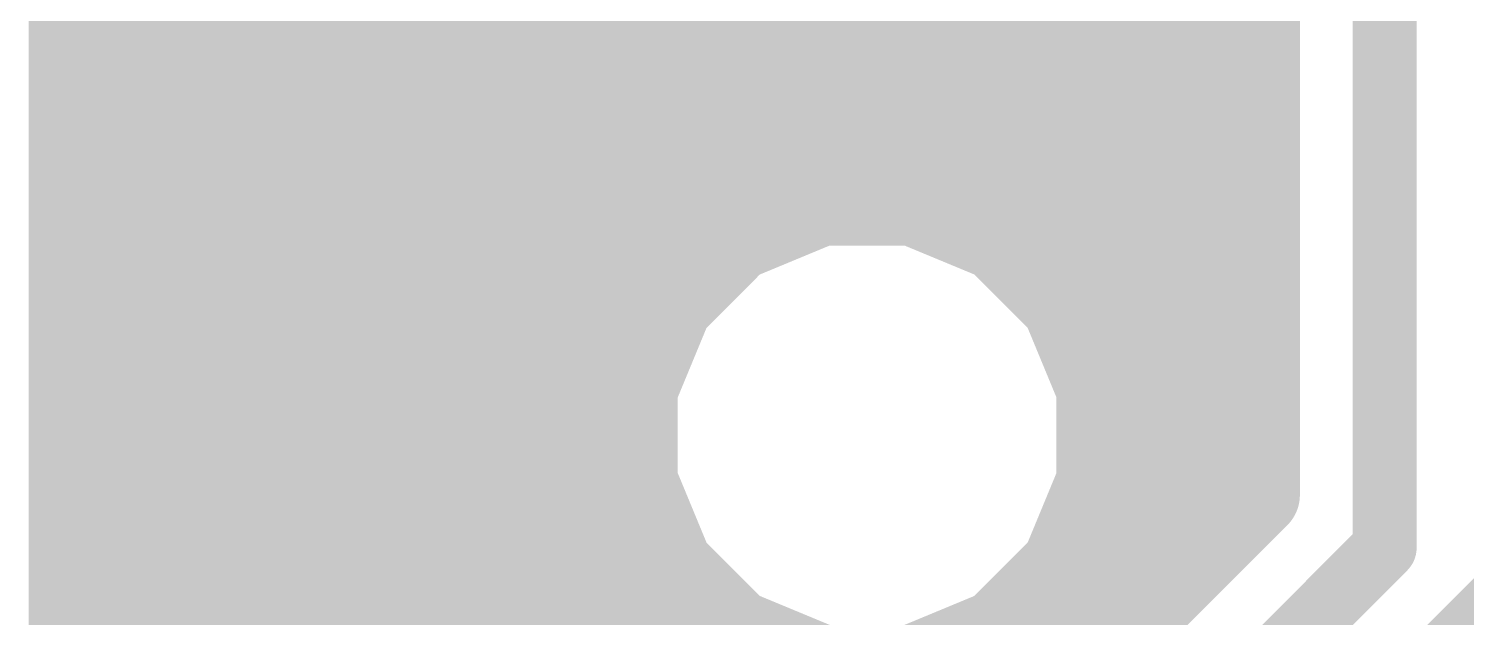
# Model space of a CAD drawing. Extents: x -40.6 to 40.6, y -25.6 to 25.6.
# Drawn here: x -40.56 to -33.72, y -21.28 to -18.49 of the extents above; entities that cross this region are included whole.
import ezdxf

# ---------------------------------------------------------------- set-up
doc = ezdxf.new("R2010")
doc.units = 0
doc.layers.add('1', color=22, linetype='CONTINUOUS')

msp = doc.modelspace()

# ---------------------------------------------------------------- linework, layer by layer
at = {"layer": '1'}
for points, const_width in [([(-40.3519, -23.5458), (-40.3519, 23.6685)], 0.4064), ([(-34.7178, 9.0138), (-34.7178, -20.7042)], 0.4064), ([(-34.1122, -20.955), (-34.1122, 8.763)], 0.3048), ([(-40.3519, -18.288), (-34.7178, -18.288)], 0.4064), ([(-40.3519, -18.6944), (-34.7178, -18.6944)], 0.4064), ([(-40.3519, -19.1008), (-34.7178, -19.1008)], 0.4064), ([(-36.7907, -19.3176), (-37.1962, -19.4856)], 0.4064), ([(-36.3519, -19.3176), (-36.7907, -19.3176)], 0.4064), ([(-35.9464, -19.4856), (-36.3519, -19.3176)], 0.4064), ([(-40.3519, -19.5072), (-37.2179, -19.5072)], 0.4064), ([(-37.1962, -19.4856), (-37.5065, -19.7959)], 0.4064), ([(-35.6361, -19.7959), (-35.9464, -19.4856)], 0.4064), ([(-35.9247, -19.5072), (-34.7178, -19.5072)], 0.4064), ([(-37.5065, -19.7959), (-37.6745, -20.2014)], 0.4064), ([(-35.4681, -20.2014), (-35.6361, -19.7959)], 0.4064), ([(-40.3519, -19.9136), (-37.5553, -19.9136)], 0.4064), ([(-35.5873, -19.9136), (-34.7178, -19.9136)], 0.4064), ([(-37.6745, -20.2014), (-37.6745, -20.6402)], 0.4064), ([(-35.4681, -20.6402), (-35.4681, -20.2014)], 0.4064), ([(-40.3519, -20.32), (-37.6745, -20.32)], 0.4064), ([(-35.4681, -20.32), (-34.7178, -20.32)], 0.4064), ([(-37.6745, -20.6402), (-37.5065, -21.0457)], 0.4064), ([(-35.6361, -21.0457), (-35.4681, -20.6402)], 0.4064), ([(-40.3519, -20.7264), (-37.6388, -20.7264)], 0.4064), ([(-34.7178, -20.7042), (-35.849, -21.8354)], 0.4064), ([(-35.5038, -20.7264), (-34.74, -20.7264)], 0.4064), ([(-35.3208, -22.1636), (-34.1122, -20.955)], 0.3048), ([(-37.5065, -21.0457), (-37.1962, -21.356)], 0.4064), ([(-35.9464, -21.356), (-35.6361, -21.0457)], 0.4064), ([(-40.3519, -21.1328), (-37.4195, -21.1328)], 0.4064), ([(-35.7231, -21.1328), (-35.1464, -21.1328)], 0.4064), ([(-33.8614, -21.5606), (-33.5066, -21.2058)], 0.4064), ([(-37.1962, -21.356), (-36.7907, -21.524)], 0.4064), ([(-36.3519, -21.524), (-35.9464, -21.356)], 0.4064)]:
    msp.add_lwpolyline(points, dxfattribs=dict(at, const_width=const_width))
for points, const_width in [([(-40.3519, -18.1864, 1), (-40.3519, -18.3896)], 0.2032), ([(-34.7178, -18.3896, 1), (-34.7178, -18.1864)], 0.2032), ([(-40.3519, -18.5928, 1), (-40.3519, -18.796)], 0.2032), ([(-34.7178, -18.796, 1), (-34.7178, -18.5928)], 0.2032), ([(-40.3519, -18.9992, 1), (-40.3519, -19.2024)], 0.2032), ([(-34.7178, -19.2024, 1), (-34.7178, -18.9992)], 0.2032), ([(-36.7907, -19.216, 1), (-36.7907, -19.4192)], 0.2032), ([(-36.7519, -19.4115, 1), (-36.8296, -19.2237)], 0.2032), ([(-36.313, -19.2237, 1), (-36.3907, -19.4115)], 0.2032), ([(-36.3519, -19.4192, 1), (-36.3519, -19.216)], 0.2032), ([(-40.3519, -19.4056, 1), (-40.3519, -19.6088)], 0.2032), ([(-37.2351, -19.3917, 1), (-37.1573, -19.5794)], 0.2032), ([(-37.1244, -19.5574, 1), (-37.2681, -19.4137)], 0.2032), ([(-37.2179, -19.6088, 1), (-37.2179, -19.4056)], 0.2032), ([(-35.8745, -19.4137, 1), (-36.0182, -19.5574)], 0.2032), ([(-35.9247, -19.4056, 1), (-35.9247, -19.6088)], 0.2032), ([(-35.9853, -19.5794, 1), (-35.9075, -19.3917)], 0.2032), ([(-34.7178, -19.6088, 1), (-34.7178, -19.4056)], 0.2032), ([(-37.4127, -19.8348, 1), (-37.6004, -19.757)], 0.2032), ([(-35.5422, -19.757, 1), (-35.7299, -19.8348)], 0.2032), ([(-37.5784, -19.724, 1), (-37.4347, -19.8677)], 0.2032), ([(-35.7079, -19.8677, 1), (-35.5642, -19.724)], 0.2032), ([(-40.3519, -19.812, 1), (-40.3519, -20.0152)], 0.2032), ([(-37.5553, -20.0152, 1), (-37.5553, -19.812)], 0.2032), ([(-35.5873, -19.812, 1), (-35.5873, -20.0152)], 0.2032), ([(-34.7178, -20.0152, 1), (-34.7178, -19.812)], 0.2032), ([(-37.5729, -20.2014, 1), (-37.7761, -20.2014)], 0.2032), ([(-35.3665, -20.2014, 1), (-35.5697, -20.2014)], 0.2032), ([(-37.7684, -20.1625, 1), (-37.5806, -20.2402)], 0.2032), ([(-35.562, -20.2402, 1), (-35.3742, -20.1625)], 0.2032), ([(-40.3519, -20.2184, 1), (-40.3519, -20.4216)], 0.2032), ([(-37.6745, -20.4216, 1), (-37.6745, -20.2184)], 0.2032), ([(-35.4681, -20.2184, 1), (-35.4681, -20.4216)], 0.2032), ([(-34.7178, -20.4216, 1), (-34.7178, -20.2184)], 0.2032), ([(-37.5806, -20.6014, 1), (-37.7684, -20.6791)], 0.2032), ([(-35.3742, -20.6791, 1), (-35.562, -20.6014)], 0.2032), ([(-40.3519, -20.6248, 1), (-40.3519, -20.828)], 0.2032), ([(-37.7761, -20.6402, 1), (-37.5729, -20.6402)], 0.2032), ([(-37.6388, -20.828, 1), (-37.6388, -20.6248)], 0.2032), ([(-35.5038, -20.6248, 1), (-35.5038, -20.828)], 0.2032), ([(-35.5697, -20.6402, 1), (-35.3665, -20.6402)], 0.2032), ([(-34.646, -20.776, 1), (-34.7896, -20.6323)], 0.2032), ([(-34.74, -20.828, 1), (-34.74, -20.6248)], 0.2032), ([(-34.8194, -20.7042, 1), (-34.6162, -20.7042)], 0.2032), ([(-34.0583, -21.0089, 1), (-34.1661, -20.9011)], 0.1524), ([(-37.4347, -20.9739, 1), (-37.5784, -21.1176)], 0.2032), ([(-35.5642, -21.1176, 1), (-35.7079, -20.9739)], 0.2032), ([(-34.1884, -20.955, 1), (-34.036, -20.955)], 0.1524), ([(-40.3519, -21.0312, 1), (-40.3519, -21.2344)], 0.2032), ([(-37.6004, -21.0846, 1), (-37.4127, -21.0068)], 0.2032), ([(-37.4195, -21.2344, 1), (-37.4195, -21.0312)], 0.2032), ([(-35.7231, -21.0312, 1), (-35.7231, -21.2344)], 0.2032), ([(-35.7299, -21.0068, 1), (-35.5422, -21.0846)], 0.2032), ([(-35.1464, -21.2344, 1), (-35.1464, -21.0312)], 0.2032), ([(-37.1573, -21.2622, 1), (-37.2351, -21.4499)], 0.2032), ([(-35.9075, -21.4499, 1), (-35.9853, -21.2622)], 0.2032), ([(-37.2681, -21.4279, 1), (-37.1244, -21.2842)], 0.2032), ([(-36.0182, -21.2842, 1), (-35.8745, -21.4279)], 0.2032)]:
    msp.add_lwpolyline(points, format="xyb", dxfattribs=dict(at, const_width=const_width))

doc.saveas('drawing.dxf')
